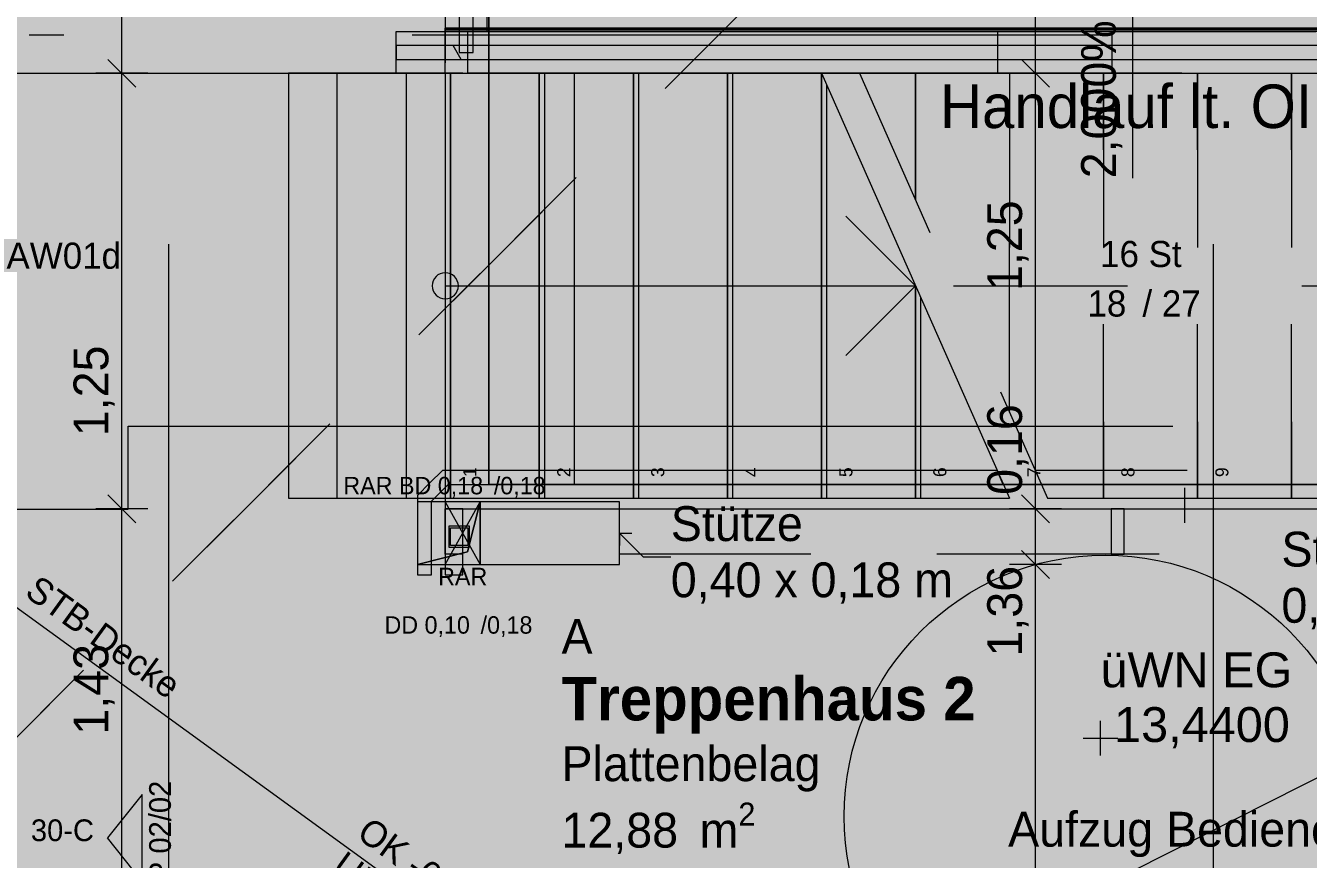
# Model space of a CAD drawing. Header units: metres. Extents: x -3.9 to 83, y -38 to 6.2.
# Drawn here: x 5.59 to 9.273, y -23.366 to -20.973 of the extents above; entities that cross this region are included whole.
import ezdxf

# ---------------------------------------------------------------- set-up
doc = ezdxf.new("R2010")
doc.units = ezdxf.units.M
doc.header["$MEASUREMENT"] = 0
doc.set_wipeout_variables(frame=1)
for name, pattern in [('Achse', [0.004, 0.002, -0.001, 0, -0.001]), ('Schnittlinie', [0.006, 0.003, -0.0015, 0, -0.0015]), ('Strichlinie eng', [0.002, 0.0015, -0.0005]), ('Untersicht', [0.001, 0.0005, -0.0005]), ('Wipeout_Contour', [1, 0, -1])]:
    doc.linetypes.add(name, pattern=pattern)
for name, color, linetype in [('0._EG PP_2_000 Achsraster', 7, 'Continuous'), ('0._EG PP_2_110 Wand Aussen', 7, 'Continuous'), ('0._EG PP_2_140 Brüstung', 7, 'Continuous'), ('0._EG PP_2_150 Stütze', 7, 'Continuous'), ('0._EG PP_2_165 Fassadengestaltung 1 Rankgerüst', 7, 'Continuous'), ('0._EG PP_2_221 Bodenaufbau - Abdichtung', 7, 'Continuous'), ('0._EG PP_2_221 Bodenaufbau - Terrassenbelag', 7, 'Continuous'), ('0._EG PP_2_270 Deckendurchbruchsymbol', 7, 'Continuous'), ('0._EG PP_2_410 Treppe', 7, 'Continuous'), ('0._EG PP_2_520 Fixeinbauten', 7, 'Continuous'), ('0._EG PP_2_611 Entwässerung', 7, 'Continuous'), ('0._EG PP_2_810 Raum', 7, 'Continuous'), ('0._EG PP_2_815 Raumbegrenzung', 7, 'Continuous'), ('0._EG PP_2_851 Marker Schnitt', 7, 'Continuous'), ('0._EG PP_2_870 Dokumentation allgemein', 7, 'Continuous'), ('0._EG PP_2_910 Allgemein Bemaßung.x', 7, 'Continuous'), ('0._EG PP_2_910 Allgemein Lageplan Höhen', 7, 'Continuous'), ('0._EG PP_2_915 Allgemein Beschriftung.x', 7, 'Continuous'), ('0._EG PP_2_950 Polierplan Bemaßung', 7, 'Continuous'), ('0._EG PP_2_955 Polierplan Beschriftung', 7, 'Continuous')]:
    doc.layers.add(name, color=color, linetype=linetype)
doc.styles.add('ERSTELLTER_STIL_1', font='arial.ttf')
doc.styles.add('ERSTELLTER_STIL_10', font='')
doc.styles.add('ERSTELLTER_STIL_2', font='')
doc.styles.get('ERSTELLTER_STIL_10').set_extended_font_data('Eurostile', bold=True)
doc.styles.get('ERSTELLTER_STIL_2').set_extended_font_data('Eurostile')

msp = doc.modelspace()

# ---------------------------------------------------------------- hatches: boundary and pattern name
at = {"layer": '0._EG PP_2_140 Brüstung', "linetype": 'Continuous', "lineweight": 0, "true_color": 0x000000}
msp.add_hatch(color=18, dxfattribs=at).paths.add_polyline_path([(6.795, -22.36), (6.795, -22.55), (6.845, -22.55), (6.845, -22.36)])
at = {"layer": '0._EG PP_2_150 Stütze', "linetype": 'Continuous', "lineweight": 13, "true_color": 0x3f7f02}
msp.add_hatch(color=76, dxfattribs=at).paths.add_polyline_path([(6.895, -22.52), (7.295, -22.52), (7.295, -22.34), (6.895, -22.34)])
at = {"layer": '0._EG PP_2_270 Deckendurchbruchsymbol', "linetype": 'Continuous', "lineweight": 0, "true_color": 0x000000}
msp.add_hatch(color=18, dxfattribs=at).paths.add_polyline_path([(6.715, -22.52), (6.895, -22.52), (6.895, -22.34), (6.8587, -22.4836)])

# ---------------------------------------------------------------- linework, layer by layer
at = {"layer": '0._EG PP_2_000 Achsraster', "color": 5, "linetype": 'Achse', "lineweight": 0, "ltscale": 1000}
msp.add_line((6, 3), (6, -36), dxfattribs=at)
at = {"layer": '0._EG PP_2_140 Brüstung', "color": 7, "linetype": 'Continuous', "lineweight": 18, "ltscale": 1000}
for p, q in [((6.7867, -22.25), (6.7509, -22.2859)), ((6.795, -22.25), (6.7867, -22.25)), ((6.8162, -22.25), (6.795, -22.25)), ((8.3796, -22.25), (6.8162, -22.25)), ((8.3973, -22.29), (8.3796, -22.25)), ((6.7509, -22.2859), (6.715, -22.3217)), ((6.755, -22.3383), (6.7792, -22.3141)), ((6.7792, -22.3141), (6.8033, -22.29)), ((6.8033, -22.29), (6.8162, -22.29)), ((6.8162, -22.29), (8.3973, -22.29)), ((6.715, -22.3217), (6.715, -22.33)), ((6.715, -22.33), (6.715, -22.3512)), ((6.715, -22.3512), (6.715, -22.36)), ((6.755, -22.3512), (6.755, -22.3383)), ((6.755, -22.36), (6.755, -22.3512)), ((6.715, -22.36), (6.715, -22.55)), ((6.755, -22.55), (6.755, -22.36)), ((6.715, -22.55), (6.755, -22.55))]:
    msp.add_line(p, q, dxfattribs=at)
at = {"layer": '0._EG PP_2_140 Brüstung', "color": 7, "linetype": 'Untersicht', "lineweight": 18, "ltscale": 1000}
for p, q in [((10.925, -22.25), (8.489, -22.25)), ((8.489, -22.25), (8.5067, -22.29)), ((8.5067, -22.29), (10.885, -22.29))]:
    msp.add_line(p, q, dxfattribs=at)
at = {"layer": '0._EG PP_2_140 Brüstung', "color": 8, "linetype": 'Untersicht', "lineweight": 13, "ltscale": 1000, "flags": 128}
for points in [[(6.6539, -21.11), (6.6539, -20.99)], [(6.795, -22.36), (10.845, -22.36)], [(6.795, -22.49), (6.795, -22.36)], [(7.295, -22.36), (8.7067, -22.36)], [(7.295, -22.49), (7.295, -22.36)], [(8.7067, -22.36), (8.7067, -22.49)], [(8.7442, -22.36), (8.7067, -22.36)], [(8.7442, -22.49), (8.7442, -22.36)], [(10.845, -22.49), (6.795, -22.49)], [(8.7067, -22.49), (7.295, -22.49)], [(8.7067, -22.49), (8.7442, -22.49)]]:
    msp.add_lwpolyline(points, dxfattribs=at)
at = {"layer": '0._EG PP_2_140 Brüstung', "color": 255, "linetype": 'Untersicht', "lineweight": 0, "ltscale": 1000, "flags": 128}
msp.add_lwpolyline([(6.795, -22.36), (6.795, -22.55), (6.845, -22.55), (6.845, -22.36)], close=True, dxfattribs=at)
at = {"layer": '0._EG PP_2_150 Stütze', "color": 7, "linetype": 'Continuous', "lineweight": 18, "ltscale": 1000, "flags": 128}
msp.add_lwpolyline([(6.895, -22.52), (7.295, -22.52), (7.295, -22.34), (6.895, -22.34)], close=True, dxfattribs=at)
at = {"layer": '0._EG PP_2_221 Bodenaufbau - Terrassenbelag', "color": 7, "linetype": 'Continuous', "lineweight": 18, "ltscale": 1000, "flags": 128}
for points in [[(10.845, -22.29), (6.92, -22.29)], [(6.92, -22.29), (10.845, -22.29)]]:
    msp.add_lwpolyline(points, dxfattribs=at)
at = {"layer": '0._EG PP_2_270 Deckendurchbruchsymbol', "color": 7, "linetype": 'Strichlinie eng', "lineweight": 13, "ltscale": 1000}
for p, q in [((6.795, -22.52), (6.895, -22.34)), ((6.795, -22.34), (6.895, -22.52))]:
    msp.add_line(p, q, dxfattribs=at)
at = {"layer": '0._EG PP_2_270 Deckendurchbruchsymbol', "color": 7, "linetype": 'Continuous', "lineweight": 13, "ltscale": 1000, "flags": 128}
for points in [[(6.8587, -22.4836), (6.895, -22.34), (6.715, -22.34), (6.715, -22.52)], [(6.715, -22.52), (6.895, -22.52), (6.895, -22.34), (6.8587, -22.4836)]]:
    msp.add_lwpolyline(points, close=True, dxfattribs=at)
at = {"layer": '0._EG PP_2_270 Deckendurchbruchsymbol', "color": 7, "linetype": 'Strichlinie eng', "lineweight": 13, "ltscale": 1000, "flags": 128}
msp.add_lwpolyline([(6.895, -22.52), (6.895, -22.34), (6.795, -22.34), (6.795, -22.52)], close=True, dxfattribs=at)
at = {"layer": '0._EG PP_2_410 Treppe', "color": 7, "linetype": 'Continuous', "lineweight": 13, "ltscale": 1000}
for p, q in [((6.795, -21.11), (6.345, -21.11)), ((6.345, -21.11), (6.345, -22.33)), ((6.485, -22.33), (6.485, -21.11)), ((6.6831, -21.11), (6.6831, -22.33)), ((7.875, -21.11), (6.795, -21.11)), ((6.81, -21.11), (6.81, -22.33)), ((6.81, -22.33), (6.81, -21.11)), ((7.08, -21.11), (7.08, -22.33)), ((7.35, -21.11), (7.35, -22.33)), ((7.62, -21.11), (7.62, -22.33)), ((7.89, -21.1439), (7.89, -22.33)), ((8.145, -21.72), (7.945, -21.52)), ((6.795, -21.72), (7.065, -21.72)), ((7.065, -21.72), (8.145, -21.72)), ((7.945, -21.92), (8.145, -21.72)), ((8.16, -21.7539), (8.16, -22.33)), ((6.345, -22.33), (6.795, -22.33)), ((6.795, -22.33), (8.415, -22.33))]:
    msp.add_line(p, q, dxfattribs=at)
at = {"layer": '0._EG PP_2_410 Treppe', "color": 7, "linetype": 'Continuous', "lineweight": 18, "ltscale": 1000}
for p, q in [((7.065, -21.11), (6.795, -21.11)), ((6.795, -21.11), (6.795, -22.33)), ((7.065, -22.33), (7.065, -21.11)), ((7.335, -21.11), (7.065, -21.11)), ((7.065, -21.11), (7.065, -22.33)), ((7.335, -22.33), (7.335, -21.11)), ((7.605, -21.11), (7.335, -21.11)), ((7.335, -21.11), (7.335, -22.33)), ((7.605, -22.33), (7.605, -21.11)), ((7.875, -21.11), (7.605, -21.11)), ((7.605, -21.11), (7.605, -22.33)), ((7.875, -22.33), (7.875, -21.11)), ((7.875, -21.11), (7.875, -22.33)), ((7.875, -21.11), (8.415, -22.33)), ((8.145, -22.33), (8.145, -21.72)), ((8.145, -21.72), (8.145, -22.33)), ((6.795, -22.33), (7.065, -22.33)), ((7.065, -22.33), (7.335, -22.33)), ((7.335, -22.33), (7.605, -22.33)), ((7.605, -22.33), (7.875, -22.33)), ((7.875, -22.33), (8.145, -22.33)), ((8.145, -22.33), (8.415, -22.33))]:
    msp.add_line(p, q, dxfattribs=at)
at = {"layer": '0._EG PP_2_410 Treppe', "color": 7, "linetype": 'Untersicht', "lineweight": 18, "ltscale": 1000}
for p, q in [((8.145, -21.11), (7.9844, -21.11)), ((7.9844, -21.11), (8.5244, -22.33)), ((8.145, -21.4729), (8.145, -21.11)), ((8.415, -21.11), (8.145, -21.11)), ((8.145, -21.11), (8.145, -21.4729)), ((8.415, -22.0829), (8.415, -21.11)), ((8.685, -21.11), (8.415, -21.11)), ((8.415, -21.11), (8.415, -22.0829)), ((8.685, -22.33), (8.685, -21.11)), ((8.955, -21.11), (8.685, -21.11)), ((8.685, -21.11), (8.685, -22.33)), ((8.955, -22.33), (8.955, -21.11)), ((9.225, -21.11), (8.955, -21.11)), ((8.955, -21.11), (8.955, -22.33)), ((9.225, -22.33), (9.225, -21.11)), ((9.495, -21.11), (9.225, -21.11)), ((9.225, -21.11), (9.225, -22.33)), ((8.5244, -22.33), (8.685, -22.33)), ((8.685, -22.33), (8.955, -22.33)), ((8.955, -22.33), (9.225, -22.33)), ((9.225, -22.33), (9.495, -22.33))]:
    msp.add_line(p, q, dxfattribs=at)
at = {"layer": '0._EG PP_2_410 Treppe', "color": 7, "linetype": 'Untersicht', "lineweight": 13, "ltscale": 1000}
msp.add_line((8.2544, -21.72), (10.575, -21.72), dxfattribs=at)
at = {"layer": '0._EG PP_2_410 Treppe', "color": 7, "linetype": 'Continuous', "lineweight": 13, "ltscale": 1000, "flags": 128}
msp.add_lwpolyline([(6.795, -21.7575, 1), (6.795, -21.6825, 1)], format="xyb", close=True, dxfattribs=at)
at = {"layer": '0._EG PP_2_520 Fixeinbauten', "color": 8, "linetype": 'Continuous', "lineweight": 13, "ltscale": 1000, "flags": 128}
msp.add_lwpolyline([(10.845, -22.29), (10.845, -20.74), (6.795, -20.74), (6.795, -20.99), (7.165, -20.99), (7.165, -22.29)], close=True, dxfattribs=at)
at = {"layer": '0._EG PP_2_611 Entwässerung', "color": 171, "linetype": 'Continuous', "lineweight": 13, "ltscale": 1000, "true_color": 0x6c6cff, "flags": 128}
for points in [[(6.805, -22.47), (6.865, -22.47), (6.865, -22.41), (6.805, -22.41)], [(6.81, -22.415), (6.86, -22.415), (6.86, -22.465), (6.81, -22.465)]]:
    msp.add_lwpolyline(points, close=True, dxfattribs=at)
at = {"layer": '0._EG PP_2_851 Marker Schnitt', "color": 7, "linetype": 'Schnittlinie', "lineweight": 13, "ltscale": 1000}
for p, q in [((5.8845, -22.3608), (5.8845, -22.1233)), ((5.8845, -22.1233), (19.85, -22.1233)), ((-2.85, -22.3608), (5.8845, -22.3608))]:
    msp.add_line(p, q, dxfattribs=at)
at = {"layer": '0._EG PP_2_870 Dokumentation allgemein', "color": 190, "linetype": 'Continuous', "lineweight": 0, "ltscale": 1000, "true_color": 0x9900ff}
msp.add_circle((8.69, -23.243), 0.75, dxfattribs=at)
at = {"layer": '0._EG PP_2_910 Allgemein Bemaßung.x', "color": 7, "linetype": 'Continuous', "lineweight": 13, "ltscale": 1000}
for p, q in [((5.925, -23.18), (5.825, -23.305)), ((5.925, -23.43), (5.925, -23.18)), ((5.925, -23.43), (5.825, -23.305))]:
    msp.add_line(p, q, dxfattribs=at)
at = {"layer": '0._EG PP_2_910 Allgemein Lageplan Höhen', "color": 7, "linetype": 'Continuous', "lineweight": 13, "ltscale": 1000}
for p, q in [((8.6765, -23.0683), (8.6765, -22.9683)), ((8.6265, -23.0183), (8.7265, -23.0183))]:
    msp.add_line(p, q, dxfattribs=at)
at = {"layer": '0._EG PP_2_950 Polierplan Bemaßung', "color": 6, "linetype": 'Continuous', "lineweight": 13, "ltscale": 1000, "true_color": 0xfb02fe}
for p, q in [((5.8661, -21.11), (5.8661, -19.54)), ((5.8261, -21.07), (5.9061, -21.15)), ((5.9411, -21.11), (5.7911, -21.11)), ((5.8661, -22.36), (5.8661, -21.11)), ((5.8261, -22.32), (5.9061, -22.4)), ((8.4498, -22.32), (8.5298, -22.4)), ((5.9411, -22.36), (5.7911, -22.36)), ((5.8661, -23.79), (5.8661, -22.36)), ((8.5648, -22.36), (8.4148, -22.36)), ((8.4898, -22.52), (8.4898, -22.36)), ((8.4498, -22.48), (8.5298, -22.56)), ((8.5648, -22.52), (8.4148, -22.52)), ((8.4898, -23.88), (8.4898, -22.52))]:
    msp.add_line(p, q, dxfattribs=at)
at = {"layer": '0._EG PP_2_950 Polierplan Bemaßung', "color": 76, "linetype": 'Continuous', "lineweight": 13, "ltscale": 1000, "true_color": 0x3f7f02}
msp.add_line((4.905, -22.165), (7.875, -24.32), dxfattribs=at)
at = {"layer": '0._EG PP_2_955 Polierplan Beschriftung', "color": 7, "linetype": 'Continuous', "lineweight": 13, "ltscale": 1000}
for p, q in [((7.295, -22.43), (7.3632, -22.4982)), ((7.295, -22.43), (7.3304, -22.43)), ((7.295, -22.43), (7.295, -22.4654)), ((7.3632, -22.4982), (7.4426, -22.4982))]:
    msp.add_line(p, q, dxfattribs=at)

# ---------------------------------------------------------------- texts
at = {"layer": '0._EG PP_2_110 Wand Aussen', "color": 7, "linetype": 'Continuous', "lineweight": 13, "insert": (5.7862, -23.315), "char_height": 0.0625, "attachment_point": 9, "style": 'ERSTELLTER_STIL_2'}
msp.add_mtext('\\A1;{\\pqr;\\pt0;\\fEurostile|b0|i0|c0|p0;\\W1.000000;30-C}', dxfattribs=at)
at = {"layer": '0._EG PP_2_270 Deckendurchbruchsymbol', "color": 1, "linetype": 'Continuous', "lineweight": 0, "char_height": 0.05, "style": 'ERSTELLTER_STIL_2'}
for s, insert, attachment_point in [('\\A1;{\\pqc;\\pt0;\\fEurostile|b0|i0|c0|p0;\\W1.000000;RAR BD 0,18\\fEurostile|b0|i0|c0|p0;\\W1.000000;\\A1{\\H.66x;\\S^  ;}\\fEurostile|b0|i0|c0|p0;\\W1.000000; /0,18\\fEurostile|b0|i0|c0|p0;\\W1.000000;\\A1{\\H.66x;\\S^  ;}\\fEurostile|b0|i0|c0|p0;\\W1.000000;\\fEurostile|b0|i0|c0|p0;\\W1.000000;\\A1{\\H.66x;\\S^  ;}}', (6.805, -22.3331), 8), ('\\A1;{\\pqc;\\pt0;\\fEurostile|b0|i0|c0|p0;\\W1.000000;RAR}', (6.845, -22.5294), 2), ('\\A1;{\\pqc;\\pt0;\\fEurostile|b0|i0|c0|p0;\\W1.000000;DD 0,10\\fEurostile|b0|i0|c0|p0;\\W1.000000;\\A1{\\H.66x;\\S^  ;}\\fEurostile|b0|i0|c0|p0;\\W1.000000; /0,18\\fEurostile|b0|i0|c0|p0;\\W1.000000;\\A1{\\H.66x;\\S^  ;}\\fEurostile|b0|i0|c0|p0;\\W1.000000;\\fEurostile|b0|i0|c0|p0;\\W1.000000;\\A1{\\H.66x;\\S^  ;}}', (6.845, -22.7331), 8)]:
    msp.add_mtext(s, dxfattribs=dict(at, insert=insert, attachment_point=attachment_point))
at = {"layer": '0._EG PP_2_410 Treppe', "color": 7, "linetype": 'Continuous', "lineweight": 13, "char_height": 0.075, "style": 'ERSTELLTER_STIL_2'}
for s, insert, attachment_point in [('\\A1;{\\pqc;\\pt0,0.05;\\fEurostile|b0|i0|c0|p0;\\W1.000000;16 St\\fEurostile|b0|i0|c0|p0;\\W1.000000;\\fEurostile|b0|i0|c0|p0;\\W1.000000;\\A1{\\H.66x;\\S^  ;}\\fEurostile|b0|i0|c0|p0;\\W1.000000;\\fEurostile|b0|i0|c0|p0;\\W1.000000;\\fEurostile|b0|i0|c0|p0;\\W1.000000;\\fEurostile|b0|i0|c0|p0;\\W1.000000;\\A1{\\H.66x;\\S^  ;}\\fEurostile|b0|i0|c0|p0;\\W1.000000;\\fEurostile|b0|i0|c0|p0;\\W1.000000;\\fEurostile|b0|i0|c0|p0;\\W1.000000;\\fEurostile|b0|i0|c0|p0;\\W1.000000;\\A1{\\H.66x;\\S^  ;}\\fEurostile|b0|i0|c0|p0;\\W1.000000;}', (8.82, -21.688), 8), ('\\A1;{\\pqc;\\pt0,0.05;\\fEurostile|b0|i0|c0|p0;\\W1.000000;\\fEurostile|b0|i0|c0|p0;\\W1.000000;18\\fEurostile|b0|i0|c0|p0;\\W1.000000;\\A1{\\H.66x;\\S^  ;}\\fEurostile|b0|i0|c0|p0;\\W1.000000;\\fEurostile|b0|i0|c0|p0;\\W1.000000; / \\fEurostile|b0|i0|c0|p0;\\W1.000000;27\\fEurostile|b0|i0|c0|p0;\\W1.000000;\\A1{\\H.66x;\\S^  ;}\\fEurostile|b0|i0|c0|p0;\\W1.000000;\\fEurostile|b0|i0|c0|p0;\\W1.000000;\\fEurostile|b0|i0|c0|p0;\\W1.000000;\\fEurostile|b0|i0|c0|p0;\\W1.000000;\\A1{\\H.66x;\\S^  ;}\\fEurostile|b0|i0|c0|p0;\\W1.000000;}', (8.82, -21.7333), 2)]:
    msp.add_mtext(s, dxfattribs=dict(at, insert=insert, attachment_point=attachment_point))
at = {"layer": '0._EG PP_2_410 Treppe', "color": 7, "linetype": 'Continuous', "lineweight": 13, "char_height": 0.0375, "attachment_point": 4, "rotation": 90, "style": 'ERSTELLTER_STIL_2'}
for s, insert in [('\\A1;{\\pql;\\fEurostile|b0|i0|c0|p0;\\W1.000000;1}', (6.8653, -22.269)), ('\\A1;{\\pql;\\fEurostile|b0|i0|c0|p0;\\W1.000000;2}', (7.1352, -22.269)), ('\\A1;{\\pql;\\fEurostile|b0|i0|c0|p0;\\W1.000000;3}', (7.4053, -22.269)), ('\\A1;{\\pql;\\fEurostile|b0|i0|c0|p0;\\W1.000000;4}', (7.6753, -22.269)), ('\\A1;{\\pql;\\fEurostile|b0|i0|c0|p0;\\W1.000000;5}', (7.9455, -22.269)), ('\\A1;{\\pql;\\fEurostile|b0|i0|c0|p0;\\W1.000000;6}', (8.2153, -22.269)), ('\\A1;{\\pql;\\fEurostile|b0|i0|c0|p0;\\W1.000000;7}', (8.4853, -22.269)), ('\\A1;{\\pql;\\fEurostile|b0|i0|c0|p0;\\W1.000000;8}', (8.7553, -22.269)), ('\\A1;{\\pql;\\fEurostile|b0|i0|c0|p0;\\W1.000000;9}', (9.0253, -22.269))]:
    msp.add_mtext(s, dxfattribs=dict(at, insert=insert))
at = {"layer": '0._EG PP_2_810 Raum', "color": 7, "linetype": 'Continuous', "lineweight": 13, "attachment_point": 1}
for s, insert, char_height, style in [('\\A1;{\\pql;\\pt0;\\fEurostile|b0|i0|c0|p0;\\W1.000000;A}', (7.1288, -22.6763), 0.1, 'ERSTELLTER_STIL_2'), ('\\A1;{\\pql;\\pt0;\\fEurostile|b1|i0|c0|p0;\\W1.000000;Treppenhaus 2}', (7.1288, -22.8425), 0.125, 'ERSTELLTER_STIL_10'), ('\\A1;{\\pql;\\pt0;\\fEurostile|b0|i0|c0|p0;\\W1.000000;Plattenbelag}', (7.1288, -23.0419), 0.1, 'ERSTELLTER_STIL_2'), ('\\A1;{\\pql;\\pt0,0.05;\\fEurostile|b0|i0|c0|p0;\\W1.000000;12,88\\fEurostile|b0|i0|c0|p0;\\W1.000000;\\A1{\\H.66x;\\S^  ;}\\fEurostile|b0|i0|c0|p0;\\W1.000000; m\\fEurostile|b0|i0|c0|p0;\\W1.000000;\\A1{\\H.66x;\\S2^  ;}}', (7.1288, -23.2034), 0.1, 'ERSTELLTER_STIL_2')]:
    msp.add_mtext(s, dxfattribs=dict(at, insert=insert, char_height=char_height, style=style))
at = {"layer": '0._EG PP_2_910 Allgemein Bemaßung.x', "color": 7, "linetype": 'Continuous', "lineweight": 13, "insert": (5.9763, -23.5448), "char_height": 0.0625, "attachment_point": 4, "rotation": 90, "style": 'ERSTELLTER_STIL_2'}
msp.add_mtext('\\A1;{\\pql;\\fEurostile|b0|i0|c0|p0;\\W1.000000;TOP 02/02}', dxfattribs=at)
at = {"layer": '0._EG PP_2_910 Allgemein Lageplan Höhen', "color": 7, "linetype": 'Continuous', "lineweight": 13, "char_height": 0.1, "attachment_point": 1, "style": 'ERSTELLTER_STIL_1'}
for s, insert in [('\\A1;{\\pql;\\fArial|b0|i0|c0|p0;\\W1.000000;üWN EG}', (8.6765, -22.7723)), ('\\A1;{\\pql;\\fArial|b0|i0|c0|p0;\\W1.000000; 13,4400}', (8.6765, -22.9294))]:
    msp.add_mtext(s, dxfattribs=dict(at, insert=insert))
at = {"layer": '0._EG PP_2_915 Allgemein Beschriftung.x', "color": 7, "linetype": 'Continuous', "lineweight": 13, "style": 'ERSTELLTER_STIL_2'}
for s, insert, char_height, attachment_point in [('\\A1;{\\pqc;\\fEurostile|b0|i0|c0|p0;\\W1.000000;H\\fEurostile|b0|i0|c0|p0;\\W1.000000;andlauf lt. OIB RL4}', (8.9821, -21.2689), 0.125, 8), ('\\A1;{\\pql;\\fEurostile|b0|i0|c0|p0;\\W1.000000;AW01d}', (5.535, -21.6341), 0.075, 4)]:
    msp.add_mtext(s, dxfattribs=dict(at, insert=insert, char_height=char_height, attachment_point=attachment_point))
at = {"layer": '0._EG PP_2_950 Polierplan Bemaßung', "color": 6, "linetype": 'Continuous', "lineweight": 13, "true_color": 0xfb02fe, "char_height": 0.1, "width": 0.306373, "attachment_point": 7, "rotation": 90, "style": 'ERSTELLTER_STIL_2'}
for s, insert in [('\\A1;{\\pql;\\fEurostile|b0|i0|c0|p0;\\W1.000000;1,25}', (8.4698, -21.735)), ('\\A1;{\\pql;\\fEurostile|b0|i0|c0|p0;\\W1.000000;1,25}', (5.8461, -22.1517)), ('\\A1;{\\pql;\\fEurostile|b0|i0|c0|p0;\\W1.000000;0,16}', (8.4698, -22.32)), ('\\A1;{\\pql;\\fEurostile|b0|i0|c0|p0;\\W1.000000;1,36}', (8.4698, -22.7842)), ('\\A1;{\\pql;\\fEurostile|b0|i0|c0|p0;\\W1.000000;1,43}', (5.8461, -23.0084))]:
    msp.add_mtext(s, dxfattribs=dict(at, insert=insert))
at = {"layer": '0._EG PP_2_950 Polierplan Bemaßung', "color": 76, "linetype": 'Continuous', "lineweight": 13, "true_color": 0x3f7f02, "insert": (5.5564, -22.6458), "char_height": 0.075, "attachment_point": 4, "rotation": 324.0358, "style": 'ERSTELLTER_STIL_2'}
msp.add_mtext('\\A1;{\\pql;\\fEurostile|b0|i0|c0|p0;\\W1.000000;\\fEurostile|b0|i0|c0|p0;\\W1.000000;\\fEurostile|b0|i0|c0|p0;\\W1.000000;STB-Decke\\fEurostile|b0|i0|c0|p0;\\W1.000000;\\A1{\\H.66x;\\S^  ;}\\fEurostile|b0|i0|c0|p0;\\W1.000000;\\fEurostile|b0|i0|c0|p0;\\W1.000000;\\P\\pql;\\fEurostile|b0|i0|c0|p0;\\W1.000000;\\fEurostile|b0|i0|c0|p0;\\W1.000000;\\fEurostile|b0|i0|c0|p0;\\W1.000000;\\fEurostile|b0|i0|c0|p0;\\W1.000000;\\A1{\\H.66x;\\S^  ;}\\fEurostile|b0|i0|c0|p0;\\W1.000000;\\fEurostile|b0|i0|c0|p0;\\W1.000000;}', dxfattribs=at)
at = {"layer": '0._EG PP_2_950 Polierplan Bemaßung', "color": 7, "linetype": 'Continuous', "lineweight": 13, "insert": (8.4111, -23.36), "char_height": 0.1, "attachment_point": 7, "style": 'ERSTELLTER_STIL_2'}
msp.add_mtext('\\A1;{\\pql;\\fEurostile|b0|i0|c0|p0;\\W1.000000;Aufzug Bedienerfeld}', dxfattribs=at)
at = {"layer": '0._EG PP_2_950 Polierplan Bemaßung', "color": 76, "linetype": 'Continuous', "lineweight": 13, "true_color": 0x3f7f02, "insert": (6.5168, -23.3293), "char_height": 0.075, "attachment_point": 4, "rotation": 324.0358, "line_spacing_factor": 0.968161, "style": 'ERSTELLTER_STIL_2'}
msp.add_mtext('\\A1;{\\pql;\\fEurostile|b0|i0|c0|p0;\\W1.000000;OK \\fEurostile|b0|i0|c0|p0;\\W1.000000;\\fEurostile|b0|i0|c0|p0;\\W1.000000;-0,76\\fEurostile|b0|i0|c0|p0;\\W1.000000;\\A1{\\H.66x;\\S^  ;}\\fEurostile|b0|i0|c0|p0;\\W1.000000;\\fEurostile|b0|i0|c0|p0;\\W1.000000;\\P\\pql;\\fEurostile|b0|i0|c0|p0;\\W1.000000;UK \\fEurostile|b0|i0|c0|p0;\\W1.000000;\\fEurostile|b0|i0|c0|p0;\\W1.000000;-1,06\\fEurostile|b0|i0|c0|p0;\\W1.000000;\\A1{\\H.66x;\\S^  ;}\\fEurostile|b0|i0|c0|p0;\\W1.000000;\\fEurostile|b0|i0|c0|p0;\\W1.000000;}', dxfattribs=at)
at = {"layer": '0._EG PP_2_955 Polierplan Beschriftung', "color": 7, "linetype": 'Continuous', "lineweight": 13, "char_height": 0.1, "attachment_point": 4, "line_spacing_factor": 0.968161, "style": 'ERSTELLTER_STIL_2'}
for insert in [(7.4426, -22.4926), (9.196, -22.5658)]:
    msp.add_mtext('\\A1;{\\pql;\\fEurostile|b0|i0|c0|p0;\\W1.000000;Stütze\\P\\pql;\\fEurostile|b0|i0|c0|p0;\\W1.000000;0,40\\fEurostile|b0|i0|c0|p0;\\W1.000000; x \\fEurostile|b0|i0|c0|p0;\\W1.000000;0,18\\fEurostile|b0|i0|c0|p0;\\W1.000000; m}', dxfattribs=dict(at, insert=insert))

# ---------------------------------------------------------------- next in the draw order: wipeouts: each hides what was drawn before it
at = {"color": 254, "linetype": 'Wipeout_Contour', "lineweight": 0, "ltscale": 89.619726}
msp.add_wipeout([(6.915, -21.02), (8.535, -21.02), (8.535, -20.99), (6.915, -20.99)], dxfattribs=at).dxf.layer = '0._EG PP_2_140 Brüstung'
at = {"color": 254, "linetype": 'Wipeout_Contour', "lineweight": 0, "ltscale": 66.174346}
msp.add_wipeout([(6.795, -21.08), (6.795, -21.11), (6.825, -21.08)], dxfattribs=at).dxf.layer = '0._EG PP_2_140 Brüstung'
at = {"color": 254, "linetype": 'Wipeout_Contour', "lineweight": 0, "ltscale": 89.957294}
msp.add_wipeout([(6.915, -21.11), (8.535, -21.11), (8.535, -21.08), (6.915, -21.08)], dxfattribs=at).dxf.layer = '0._EG PP_2_140 Brüstung'

# ---------------------------------------------------------------- next in the draw order: linework, layer by layer
at = {"layer": '0._EG PP_2_165 Fassadengestaltung 1 Rankgerüst', "color": 7, "linetype": 'Continuous', "lineweight": 13, "ltscale": 1000}
for p, q in [((6.9981, -20.984), (6.997, -20.984)), ((6.997, -20.984), (6.997, -20.985)), ((6.9981, -20.985), (6.997, -20.985)), ((6.9976, -20.984), (6.9976, -20.985)), ((7.0988, -20.984), (6.9981, -20.984)), ((6.9981, -20.984), (6.9981, -20.985)), ((7.0988, -20.985), (6.9981, -20.985)), ((7.0983, -20.984), (7.0983, -20.985)), ((7.1995, -20.984), (7.0988, -20.984)), ((7.0988, -20.984), (7.0988, -20.985)), ((7.1995, -20.985), (7.0988, -20.985)), ((7.0994, -20.984), (7.0994, -20.985)), ((7.2006, -20.984), (7.1995, -20.984)), ((7.1995, -20.984), (7.1995, -20.985)), ((7.2006, -20.985), (7.1995, -20.985)), ((7.2001, -20.984), (7.2001, -20.985)), ((7.3013, -20.984), (7.2006, -20.984)), ((7.2006, -20.984), (7.2006, -20.985)), ((7.3013, -20.985), (7.2006, -20.985)), ((7.3008, -20.984), (7.3008, -20.985)), ((7.402, -20.984), (7.3013, -20.984)), ((7.3013, -20.984), (7.3013, -20.985)), ((7.402, -20.985), (7.3013, -20.985)), ((7.3019, -20.984), (7.3019, -20.985)), ((7.4031, -20.984), (7.402, -20.984)), ((7.402, -20.984), (7.402, -20.985)), ((7.4031, -20.985), (7.402, -20.985)), ((7.4026, -20.984), (7.4026, -20.985)), ((7.5038, -20.984), (7.4031, -20.984)), ((7.4031, -20.984), (7.4031, -20.985)), ((7.5038, -20.985), (7.4031, -20.985)), ((7.5033, -20.984), (7.5033, -20.985)), ((7.6045, -20.984), (7.5038, -20.984)), ((7.5038, -20.984), (7.5038, -20.985)), ((7.6045, -20.985), (7.5038, -20.985)), ((7.5044, -20.984), (7.5044, -20.985)), ((7.6056, -20.984), (7.6045, -20.984)), ((7.6045, -20.984), (7.6045, -20.985)), ((7.6056, -20.985), (7.6045, -20.985)), ((7.6051, -20.984), (7.6051, -20.985)), ((7.7063, -20.984), (7.6056, -20.984)), ((7.6056, -20.984), (7.6056, -20.985)), ((7.7063, -20.985), (7.6056, -20.985)), ((7.7058, -20.984), (7.7058, -20.985)), ((7.807, -20.984), (7.7063, -20.984)), ((7.7063, -20.984), (7.7063, -20.985)), ((7.807, -20.985), (7.7063, -20.985)), ((7.7069, -20.984), (7.7069, -20.985)), ((7.807, -20.984), (7.807, -20.985)), ((7.8081, -20.984), (7.807, -20.984)), ((7.8081, -20.985), (7.807, -20.985)), ((7.8076, -20.984), (7.8076, -20.985)), ((7.9088, -20.984), (7.8081, -20.984)), ((7.8081, -20.984), (7.8081, -20.985)), ((7.9088, -20.985), (7.8081, -20.985)), ((7.9083, -20.984), (7.9083, -20.985)), ((8.0095, -20.984), (7.9088, -20.984)), ((7.9088, -20.984), (7.9088, -20.985)), ((8.0095, -20.985), (7.9088, -20.985)), ((7.9094, -20.984), (7.9094, -20.985)), ((8.0106, -20.984), (8.0095, -20.984)), ((8.0095, -20.984), (8.0095, -20.985)), ((8.0106, -20.985), (8.0095, -20.985)), ((8.0101, -20.984), (8.0101, -20.985)), ((8.1113, -20.984), (8.0106, -20.984)), ((8.0106, -20.984), (8.0106, -20.985)), ((8.1113, -20.985), (8.0106, -20.985)), ((8.1108, -20.984), (8.1108, -20.985)), ((8.212, -20.984), (8.1113, -20.984)), ((8.1113, -20.984), (8.1113, -20.985)), ((8.212, -20.985), (8.1113, -20.985)), ((8.1119, -20.984), (8.1119, -20.985)), ((8.2131, -20.984), (8.212, -20.984)), ((8.212, -20.984), (8.212, -20.985)), ((8.2131, -20.985), (8.212, -20.985)), ((8.2126, -20.984), (8.2126, -20.985)), ((8.3138, -20.984), (8.2131, -20.984)), ((8.2131, -20.984), (8.2131, -20.985)), ((8.3138, -20.985), (8.2131, -20.985)), ((8.3133, -20.984), (8.3133, -20.985)), ((8.4145, -20.984), (8.3138, -20.984)), ((8.3138, -20.984), (8.3138, -20.985)), ((8.4145, -20.985), (8.3138, -20.985)), ((8.3144, -20.984), (8.3144, -20.985)), ((8.4156, -20.984), (8.4145, -20.984)), ((8.4145, -20.984), (8.4145, -20.985)), ((8.4156, -20.985), (8.4145, -20.985)), ((8.4151, -20.984), (8.4151, -20.985)), ((8.5163, -20.984), (8.4156, -20.984)), ((8.4156, -20.984), (8.4156, -20.985)), ((8.5163, -20.985), (8.4156, -20.985)), ((8.5158, -20.984), (8.5158, -20.985)), ((8.5163, -20.984), (8.5163, -20.985))]:
    msp.add_line(p, q, dxfattribs=at)
at = {"layer": '0._EG PP_2_950 Polierplan Bemaßung', "color": 6, "linetype": 'Continuous', "lineweight": 13, "ltscale": 1000, "true_color": 0xfb02fe}
msp.add_line((8.4898, -22.36), (8.4898, -21.11), dxfattribs=at)

# ---------------------------------------------------------------- next in the draw order: wipeouts: each hides what was drawn before it
at = {"color": 254, "linetype": 'Wipeout_Contour', "lineweight": 0, "ltscale": 66.679917}
msp.add_wipeout([(6.915, -20.99), (6.885, -21.02), (6.915, -21.02)], dxfattribs=at).dxf.layer = '0._EG PP_2_140 Brüstung'
at = {"color": 254, "linetype": 'Wipeout_Contour', "lineweight": 0, "ltscale": 88.674409}
msp.add_wipeout([(6.825, -21.08), (6.795, -21.11), (6.915, -21.11), (6.915, -21.08)], dxfattribs=at).dxf.layer = '0._EG PP_2_140 Brüstung'

# ---------------------------------------------------------------- next in the draw order: linework, layer by layer
at = {"layer": '0._EG PP_2_140 Brüstung', "color": 7, "linetype": 'Continuous', "lineweight": 18, "ltscale": 1000, "flags": 128}
for points in [[(8.535, -20.99), (6.915, -20.99)], [(6.795, -21.11), (6.795, -21.08)], [(6.795, -21.11), (8.535, -21.11)], [(8.3807, -21.11), (6.86, -21.11)]]:
    msp.add_lwpolyline(points, dxfattribs=at)

# ---------------------------------------------------------------- next in the draw order: wipeouts: each hides what was drawn before it
at = {"color": 254, "linetype": 'Wipeout_Contour', "lineweight": 0, "ltscale": 89.694436}
msp.add_wipeout([(6.915, -21.03), (8.535, -21.03), (8.535, -21.02), (6.915, -21.02)], dxfattribs=at).dxf.layer = '0._EG PP_2_140 Brüstung'
at = {"color": 254, "linetype": 'Wipeout_Contour', "lineweight": 0, "ltscale": 89.881975}
msp.add_wipeout([(6.915, -21.08), (8.535, -21.08), (8.535, -21.07), (6.915, -21.07)], dxfattribs=at).dxf.layer = '0._EG PP_2_140 Brüstung'

# ---------------------------------------------------------------- next in the draw order: wipeouts: each hides what was drawn before it
at = {"color": 254, "linetype": 'Wipeout_Contour', "lineweight": 0, "ltscale": 88.449764}
msp.add_wipeout([(6.915, -21.02), (6.885, -21.02), (6.875, -21.03), (6.915, -21.03)], dxfattribs=at).dxf.layer = '0._EG PP_2_140 Brüstung'
at = {"color": 254, "linetype": 'Wipeout_Contour', "lineweight": 0, "ltscale": 88.655769}
msp.add_wipeout([(6.915, -21.07), (6.835, -21.07), (6.825, -21.08), (6.915, -21.08)], dxfattribs=at).dxf.layer = '0._EG PP_2_140 Brüstung'

# ---------------------------------------------------------------- next in the draw order: wipeouts: each hides what was drawn before it
at = {"color": 254, "linetype": 'Wipeout_Contour', "lineweight": 0, "ltscale": 89.788634}
msp.add_wipeout([(6.915, -21.07), (8.535, -21.07), (8.535, -21.03), (6.915, -21.03)], dxfattribs=at).dxf.layer = '0._EG PP_2_140 Brüstung'

# ---------------------------------------------------------------- next in the draw order: linework, layer by layer
at = {"layer": '0._EG PP_2_140 Brüstung', "color": 7, "linetype": 'Continuous', "lineweight": 18, "ltscale": 1000}
msp.add_line((8.3807, -20.99), (8.3807, -21.11), dxfattribs=at)
at = {"layer": '0._EG PP_2_950 Polierplan Bemaßung', "color": 6, "linetype": 'Continuous', "lineweight": 13, "ltscale": 1000, "true_color": 0xfb02fe}
msp.add_line((8.4898, -21.11), (8.4898, -19.54), dxfattribs=at)

# ---------------------------------------------------------------- next in the draw order: wipeouts: each hides what was drawn before it
at = {"color": 254, "linetype": 'Wipeout_Contour', "lineweight": 0, "ltscale": 92.684517}
msp.add_wipeout([(10.845, -20.99), (8.535, -20.99), (8.535, -21.02), (10.845, -21.02)], dxfattribs=at).dxf.layer = '0._EG PP_2_140 Brüstung'
at = {"color": 254, "linetype": 'Wipeout_Contour', "lineweight": 0, "ltscale": 88.449564}
msp.add_wipeout([(6.915, -21.03), (6.875, -21.03), (6.835, -21.07), (6.915, -21.07)], dxfattribs=at).dxf.layer = '0._EG PP_2_140 Brüstung'
at = {"color": 254, "linetype": 'Wipeout_Contour', "lineweight": 0, "ltscale": 93.011022}
msp.add_wipeout([(8.535, -21.11), (10.845, -21.11), (10.845, -21.08), (8.535, -21.08)], dxfattribs=at).dxf.layer = '0._EG PP_2_140 Brüstung'

# ---------------------------------------------------------------- next in the draw order: linework, layer by layer
at = {"layer": '0._EG PP_2_140 Brüstung', "color": 7, "linetype": 'Continuous', "lineweight": 18, "ltscale": 1000}
for p, q in [((8.7092, -20.99), (8.3807, -20.99)), ((8.7092, -21.11), (8.3807, -21.11))]:
    msp.add_line(p, q, dxfattribs=at)
at = {"layer": '0._EG PP_2_140 Brüstung', "color": 8, "linetype": 'Untersicht', "lineweight": 13, "ltscale": 1000, "flags": 128}
for points in [[(8.3807, -20.99), (10.91, -20.99)], [(10.845, -21.11), (6.6539, -21.11)], [(10.845, -21.11), (6.795, -21.11)], [(10.845, -21.11), (6.795, -21.11)], [(10.91, -21.11), (8.3807, -21.11)]]:
    msp.add_lwpolyline(points, dxfattribs=at)
at = {"layer": '0._EG PP_2_140 Brüstung', "color": 7, "linetype": 'Continuous', "lineweight": 18, "ltscale": 1000, "flags": 128}
for points in [[(10.845, -20.99), (8.535, -20.99)], [(8.535, -21.11), (10.845, -21.11)]]:
    msp.add_lwpolyline(points, dxfattribs=at)
at = {"layer": '0._EG PP_2_165 Fassadengestaltung 1 Rankgerüst', "color": 7, "linetype": 'Continuous', "lineweight": 13, "ltscale": 1000}
for p, q in [((8.617, -20.984), (8.5163, -20.984)), ((8.617, -20.985), (8.5163, -20.985)), ((8.5169, -20.984), (8.5169, -20.985)), ((8.6181, -20.984), (8.617, -20.984)), ((8.617, -20.984), (8.617, -20.985)), ((8.6181, -20.985), (8.617, -20.985)), ((8.6176, -20.984), (8.6176, -20.985)), ((8.6176, -20.984), (8.6176, -20.985)), ((8.6176, -20.984), (8.6176, -20.985)), ((8.6176, -20.984), (8.6176, -20.985)), ((8.6176, -20.984), (8.6176, -20.985)), ((8.6176, -20.984), (8.6176, -20.985)), ((8.7188, -20.984), (8.6181, -20.984)), ((8.6181, -20.984), (8.6181, -20.985)), ((8.7188, -20.985), (8.6181, -20.985)), ((8.7183, -20.984), (8.7183, -20.985)), ((8.7188, -20.984), (8.7188, -20.985)), ((8.7188, -20.984), (8.7188, -20.985)), ((8.7188, -20.984), (8.7188, -20.985)), ((8.7188, -20.984), (8.7188, -20.985)), ((8.7188, -20.984), (8.7188, -20.985)), ((8.8195, -20.984), (8.7188, -20.984)), ((8.7188, -20.984), (8.7188, -20.985)), ((8.8195, -20.985), (8.7188, -20.985)), ((8.7194, -20.984), (8.7194, -20.985)), ((8.8206, -20.984), (8.8195, -20.984)), ((8.8195, -20.984), (8.8195, -20.985)), ((8.8206, -20.985), (8.8195, -20.985)), ((8.8201, -20.984), (8.8201, -20.985)), ((8.9213, -20.984), (8.8206, -20.984)), ((8.8206, -20.984), (8.8206, -20.985)), ((8.9213, -20.985), (8.8206, -20.985)), ((8.9208, -20.984), (8.9208, -20.985)), ((9.022, -20.984), (8.9213, -20.984)), ((8.9213, -20.984), (8.9213, -20.985)), ((9.022, -20.985), (8.9213, -20.985)), ((8.9219, -20.984), (8.9219, -20.985)), ((9.0231, -20.984), (9.022, -20.984)), ((9.022, -20.984), (9.022, -20.985)), ((9.0231, -20.985), (9.022, -20.985)), ((9.0226, -20.984), (9.0226, -20.985)), ((9.1238, -20.984), (9.0231, -20.984)), ((9.0231, -20.984), (9.0231, -20.985)), ((9.1238, -20.985), (9.0231, -20.985)), ((9.1233, -20.984), (9.1233, -20.985)), ((9.2245, -20.984), (9.1238, -20.984)), ((9.1238, -20.984), (9.1238, -20.985)), ((9.2245, -20.985), (9.1238, -20.985)), ((9.1244, -20.984), (9.1244, -20.985)), ((9.2256, -20.984), (9.2245, -20.984)), ((9.2245, -20.984), (9.2245, -20.985)), ((9.2256, -20.985), (9.2245, -20.985)), ((9.2251, -20.984), (9.2251, -20.985)), ((9.3263, -20.984), (9.2256, -20.984)), ((9.2256, -20.984), (9.2256, -20.985)), ((9.3263, -20.985), (9.2256, -20.985))]:
    msp.add_line(p, q, dxfattribs=at)
at = {"layer": '0._EG PP_2_950 Polierplan Bemaßung', "color": 6, "linetype": 'Continuous', "lineweight": 13, "ltscale": 1000, "true_color": 0xfb02fe}
msp.add_line((8.5648, -21.11), (8.4148, -21.11), dxfattribs=at)

# ---------------------------------------------------------------- next in the draw order: wipeouts: each hides what was drawn before it
at = {"color": 254, "linetype": 'Wipeout_Contour', "lineweight": 0, "ltscale": 110.418894}
msp.add_wipeout([(6.825, -21.08), (6.915, -20.99), (6.915, -20.74), (6.795, -20.74), (6.795, -21.08)], dxfattribs=at).dxf.layer = '0._EG PP_2_140 Brüstung'
at = {"color": 254, "linetype": 'Wipeout_Contour', "lineweight": 0, "ltscale": 92.756723}
msp.add_wipeout([(10.845, -21.02), (8.535, -21.02), (8.535, -21.03), (10.845, -21.03)], dxfattribs=at).dxf.layer = '0._EG PP_2_140 Brüstung'
at = {"color": 254, "linetype": 'Wipeout_Contour', "lineweight": 0, "ltscale": 92.938116}
msp.add_wipeout([(8.535, -21.08), (10.845, -21.08), (10.845, -21.07), (8.535, -21.07)], dxfattribs=at).dxf.layer = '0._EG PP_2_140 Brüstung'

# ---------------------------------------------------------------- next in the draw order: linework, layer by layer
at = {"layer": '0._EG PP_2_000 Achsraster', "color": 5, "linetype": 'Achse', "lineweight": 0, "ltscale": 1000}
msp.add_line((-1.5, -21), (21, -21), dxfattribs=at)
at = {"layer": '0._EG PP_2_140 Brüstung', "color": 7, "linetype": 'Continuous', "lineweight": 18, "ltscale": 1000, "flags": 128}
for points in [[(6.795, -20.74), (6.795, -21.08)], [(6.915, -20.99), (6.915, -20.74)], [(6.86, -20.99), (8.3807, -20.99)], [(6.86, -21.11), (6.86, -20.99)]]:
    msp.add_lwpolyline(points, dxfattribs=at)
for points in [[(6.835, -21.05), (6.875, -21.05), (6.875, -20.74), (6.835, -20.74)], [(6.6539, -21.03), (6.6539, -21.07), (6.841, -21.07), (6.8179, -21.03)]]:
    msp.add_lwpolyline(points, close=True, dxfattribs=at)
at = {"layer": '0._EG PP_2_140 Brüstung', "color": 8, "linetype": 'Untersicht', "lineweight": 13, "ltscale": 1000, "flags": 128}
for points in [[(6.6539, -20.99), (10.845, -20.99)], [(6.795, -20.99), (10.845, -20.99)], [(6.795, -21.11), (6.795, -20.99)], [(6.795, -20.99), (10.845, -20.99)], [(6.795, -21.11), (6.795, -20.99)]]:
    msp.add_lwpolyline(points, dxfattribs=at)
at = {"layer": '0._EG PP_2_165 Fassadengestaltung 1 Rankgerüst', "color": 7, "linetype": 'Continuous', "lineweight": 13, "ltscale": 1000}
for p, q in [((6.7941, -20.98), (6.7941, -20.99)), ((10.8461, -20.98), (6.7941, -20.98)), ((6.7941, -20.98), (6.7941, -20.99)), ((10.8461, -20.98), (6.7941, -20.98)), ((6.7941, -20.984), (6.7941, -20.985)), ((6.7951, -20.984), (6.7941, -20.984)), ((6.7951, -20.985), (6.7941, -20.985)), ((10.8461, -20.99), (6.7941, -20.99)), ((10.8461, -20.99), (6.7941, -20.99)), ((6.7951, -20.984), (6.7951, -20.985)), ((6.7956, -20.984), (6.7951, -20.984)), ((6.7956, -20.985), (6.7951, -20.985)), ((6.8963, -20.984), (6.7956, -20.984)), ((6.7956, -20.984), (6.7956, -20.985)), ((6.8963, -20.985), (6.7956, -20.985)), ((6.8958, -20.984), (6.8958, -20.985)), ((6.997, -20.984), (6.8963, -20.984)), ((6.8963, -20.984), (6.8963, -20.985)), ((6.997, -20.985), (6.8963, -20.985)), ((6.8969, -20.984), (6.8969, -20.985))]:
    msp.add_line(p, q, dxfattribs=at)
at = {"layer": '0._EG PP_2_221 Bodenaufbau - Terrassenbelag', "color": 7, "linetype": 'Continuous', "lineweight": 18, "ltscale": 1000, "flags": 128}
for points in [[(6.92, -22.29), (6.92, -20.735)], [(6.92, -20.735), (6.92, -22.29)]]:
    msp.add_lwpolyline(points, dxfattribs=at)

# ---------------------------------------------------------------- next in the draw order: wipeouts: each hides what was drawn before it
at = {"color": 254, "linetype": 'Wipeout_Contour', "lineweight": 0, "ltscale": 92.847904}
msp.add_wipeout([(10.845, -21.03), (8.535, -21.03), (8.535, -21.07), (10.845, -21.07)], dxfattribs=at).dxf.layer = '0._EG PP_2_140 Brüstung'

# ---------------------------------------------------------------- next in the draw order: hatches: boundary and pattern name
at = {"layer": '0._EG PP_2_140 Brüstung', "linetype": 'Continuous', "lineweight": 13, "true_color": 0xb85600}
msp.add_hatch(color=32, dxfattribs=at).paths.add_polyline_path([(8.3807, -20.99), (8.3807, -21.11), (8.7092, -21.11), (8.7092, -20.99)])
at = {"layer": '0._EG PP_2_221 Bodenaufbau - Terrassenbelag', "linetype": 'Continuous', "lineweight": 0, "true_color": 0x111111}
msp.add_hatch(color=250, dxfattribs=at).paths.add_polyline_path([(6.92, -20.735), (5.435, -20.735), (5.435, -23.7911), (10.035, -23.79), (10.035, -23.63), (10.96, -23.63), (10.96, -23.79), (12.335, -23.7912), (12.335, -22.56), (12.065, -22.56), (12.065, -21.0987), (10.845, -21.0987), (10.845, -22.29), (6.92, -22.29)])
at = {"layer": '0._EG PP_2_221 Bodenaufbau - Terrassenbelag', "linetype": 'Continuous', "lineweight": 13, "true_color": 0xaaaaaa}
msp.add_hatch(color=253, dxfattribs=at).paths.add_polyline_path([(6.92, -20.735), (6.92, -22.29), (10.845, -22.29), (10.845, -20.735)])

# ---------------------------------------------------------------- next in the draw order: linework, layer by layer
at = {"layer": '0._EG PP_2_000 Achsraster', "color": 5, "linetype": 'Achse', "lineweight": 0, "ltscale": 1000}
msp.add_line((9, 3), (9, -36), dxfattribs=at)
at = {"layer": '0._EG PP_2_140 Brüstung', "color": 7, "linetype": 'Continuous', "lineweight": 18, "ltscale": 1000}
msp.add_line((8.7092, -20.99), (8.7092, -21.11), dxfattribs=at)
at = {"layer": '0._EG PP_2_140 Brüstung', "color": 7, "linetype": 'Continuous', "lineweight": 18, "ltscale": 1000, "flags": 128}
msp.add_lwpolyline([(10.845, -21.07), (10.845, -21.03), (6.795, -21.03), (6.795, -21.07)], close=True, dxfattribs=at)
at = {"layer": '0._EG PP_2_221 Bodenaufbau - Abdichtung', "color": 171, "linetype": 'Untersicht', "lineweight": 13, "ltscale": 1000, "true_color": 0x6c6cff, "flags": 128}
for points in [[(5.305, -23.275), (8.585, -19.995)], [(8.585, -19.995), (5.305, -23.275)]]:
    msp.add_lwpolyline(points, dxfattribs=at)
at = {"layer": '0._EG PP_2_815 Raumbegrenzung', "color": 8, "linetype": 'Continuous', "lineweight": 13, "ltscale": 1000, "flags": 128}
msp.add_lwpolyline([(5.435, -21.295), (5.435, -21.11), (6.795, -21.11), (6.795, -22.52), (7.295, -22.52), (7.295, -22.36), (10.345, -22.36), (10.345, -22.52), (10.845, -22.52), (10.845, -20.98)], dxfattribs=at)
at = {"layer": '0._EG PP_2_851 Marker Schnitt', "color": 7, "linetype": 'Schnittlinie', "lineweight": 13, "ltscale": 1000}
msp.add_line((8.9179, -11.7), (8.9179, -29.1277), dxfattribs=at)
at = {"layer": '0._EG PP_2_950 Polierplan Bemaßung', "color": 76, "linetype": 'Continuous', "lineweight": 13, "ltscale": 1000, "true_color": 0x3f7f02}
msp.add_line((7.875, -23.85), (14.6603, -20.4274), dxfattribs=at)
at = {"layer": '0._EG PP_2_950 Polierplan Bemaßung', "color": 171, "linetype": 'Continuous', "lineweight": 13, "ltscale": 1000, "true_color": 0x6c6cff}
msp.add_line((8.7684, -20.895), (8.7684, -21.4113), dxfattribs=at)
at = {"layer": '0._EG PP_2_950 Polierplan Bemaßung', "color": 6, "linetype": 'Continuous', "lineweight": 13, "ltscale": 1000, "true_color": 0xfb02fe}
msp.add_line((8.4498, -21.07), (8.5298, -21.15), dxfattribs=at)

# ---------------------------------------------------------------- next in the draw order: texts
at = {"layer": '0._EG PP_2_950 Polierplan Bemaßung', "color": 171, "linetype": 'Continuous', "lineweight": 13, "true_color": 0x6c6cff, "insert": (8.7394, -21.4113), "char_height": 0.1, "attachment_point": 7, "rotation": 90, "style": 'ERSTELLTER_STIL_2'}
msp.add_mtext('\\A1;{\\pql;\\fEurostile|b0|i0|c0|p0;\\W1.000000;2,000\\fEurostile|b0|i0|c0|p0;\\W1.000000;%}', dxfattribs=at)

doc.saveas('drawing.dxf')
